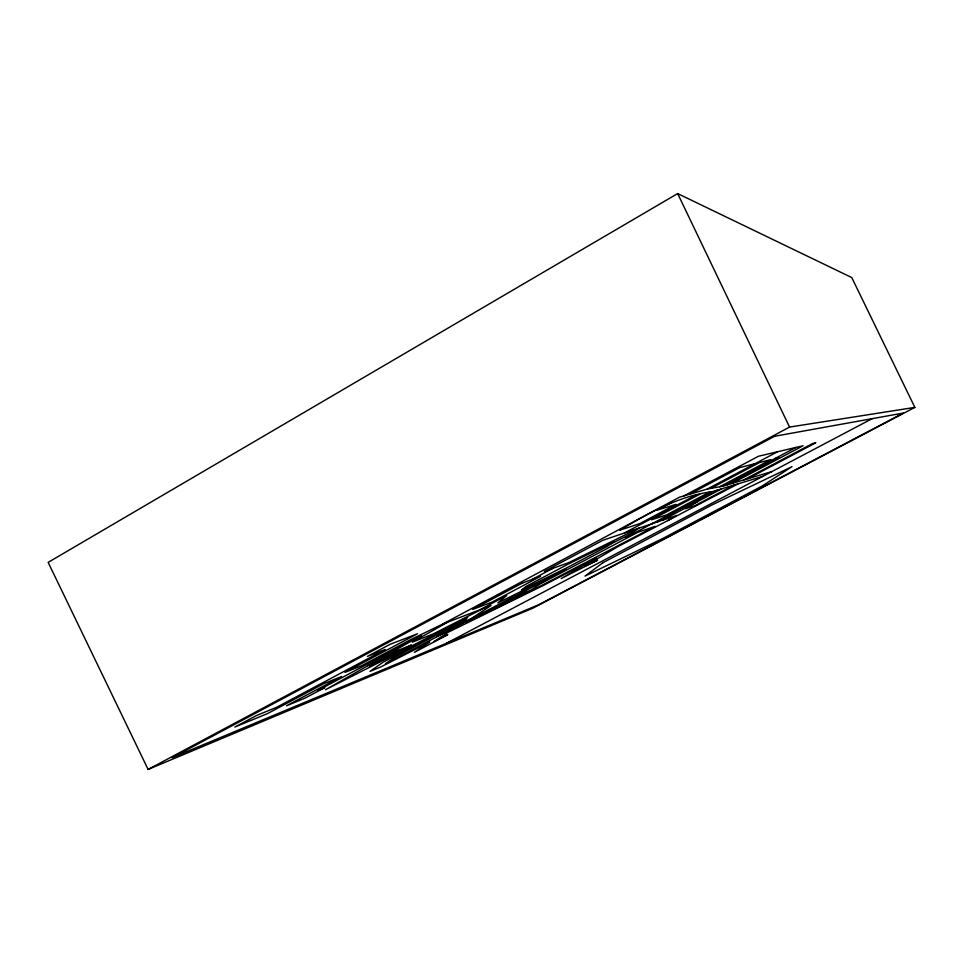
<?xml version="1.0" encoding="UTF-8"?>
<svg xmlns="http://www.w3.org/2000/svg" width="963" height="963" viewBox="0 0 963 963"><rect width="100%" height="100%" fill="white"/><g stroke="black" fill="none" stroke-linecap="round" stroke-linejoin="round"><path stroke-width="1.44" d="M652.324 523.631L653.095 523.078M677.651 193.575L48.15 562.38L148.109 769.425L532.9 608.171L914.85 407.385L851.774 277.573L677.651 193.575L789.564 427.078L914.85 407.385M697.212 501.795L685.271 508.777L694.829 505.659L734.059 485.063M667.828 520.598L676.724 515.422L602.994 540.231L544.324 571.408L568.567 562.717L638.818 528.181L625.372 537.848L712.524 491.599L762.973 476.288M657.007 522.054L682.033 507.754L687.088 506.129L717.218 490.179M447.651 622.182L412.26 642.189L433.29 633.907L483.209 608.52L491.034 605.51L471.063 618.752L436.624 636.519L455.583 626.48L466.778 618.992L395.372 656.85L385.393 663.748L511.883 597.505L530.553 590.331L540.544 583.783L637.662 532.37L655.129 526.34L537.318 587.731L466.766 622.423L523.607 592.991M148.109 769.425L789.564 427.078M738.2 483.811L618.511 546.298L584.986 565.991L597.566 560.201L561.188 578.558L596.53 557.746L543.626 585.311L448.204 632.246L433.976 641.514L447.855 634.629L414.355 652.348L429.775 642.008L380.722 666.974L369.973 671.392L382.985 662.303L467.705 617.379L325.47 689.737L421.421 635.387L317.778 690.483L324.796 687.606L304.705 698.283L286.493 705.783L341.516 676.52L323.568 683.754L267.401 713.643L234.828 727.065L256.471 715.533L276.67 707.275L385.248 649.459L367.445 656.381L390.208 644.259L417.485 633.774L344.947 672.379L361.667 665.71L411.201 639.36L442.643 624.108L679.493 497.185L707.131 489.108L722.816 486.159L771.893 471.581M672.198 502.096L656.802 510.282L676.074 504.347L639.588 523.703L619.799 530.18C648.809 513.086 678.554 495.969 712.524 491.599M683.802 495.921L758.435 456.257L803.082 445.761L731.82 483.486M689.556 494.248L739.692 467.609L755.088 463.672M531.72 579.606L553.075 568.266M624.253 533.081L696.189 494.922M707.131 489.108L777.49 451.779M699.872 494.175L651.518 519.815L666.432 514.94L709.201 492.274M710.67 488.446L759.53 462.529L770.797 459.64L719.626 486.76M514.916 596.338L566.352 569.097L497.823 602.898L506.707 595.531L479.658 609.88L442.643 624.108M722.816 486.159L795.895 447.458M727.378 484.798L778.73 457.618L774.818 458.617M662.291 520.273L721.781 488.795M743.761 479.935L812.628 443.522L815.854 442.763L747.794 478.743M446.688 643.152L872.177 418.664M610.482 544.131L630.994 533.803M367.938 665.674L383.467 658.475M526.027 586.455L521.404 590.175L567.171 567.616L607.834 546.069L613.925 541.603L567.689 564.366L526.027 586.455M602.922 562.705L584.986 576.127L663.639 538.052L761.986 486.122L792.007 466.658L712.09 504.889L602.922 562.705M397.346 650.627L369.816 666.179L411.466 645.005L397.346 650.627M774.673 436.251L172.052 757.749L538.774 604.728L903.378 413.043L774.673 436.251M522.644 582.916L472.713 609.447L492.021 602.128L540.496 576.404L522.644 582.916"/></g></svg>
